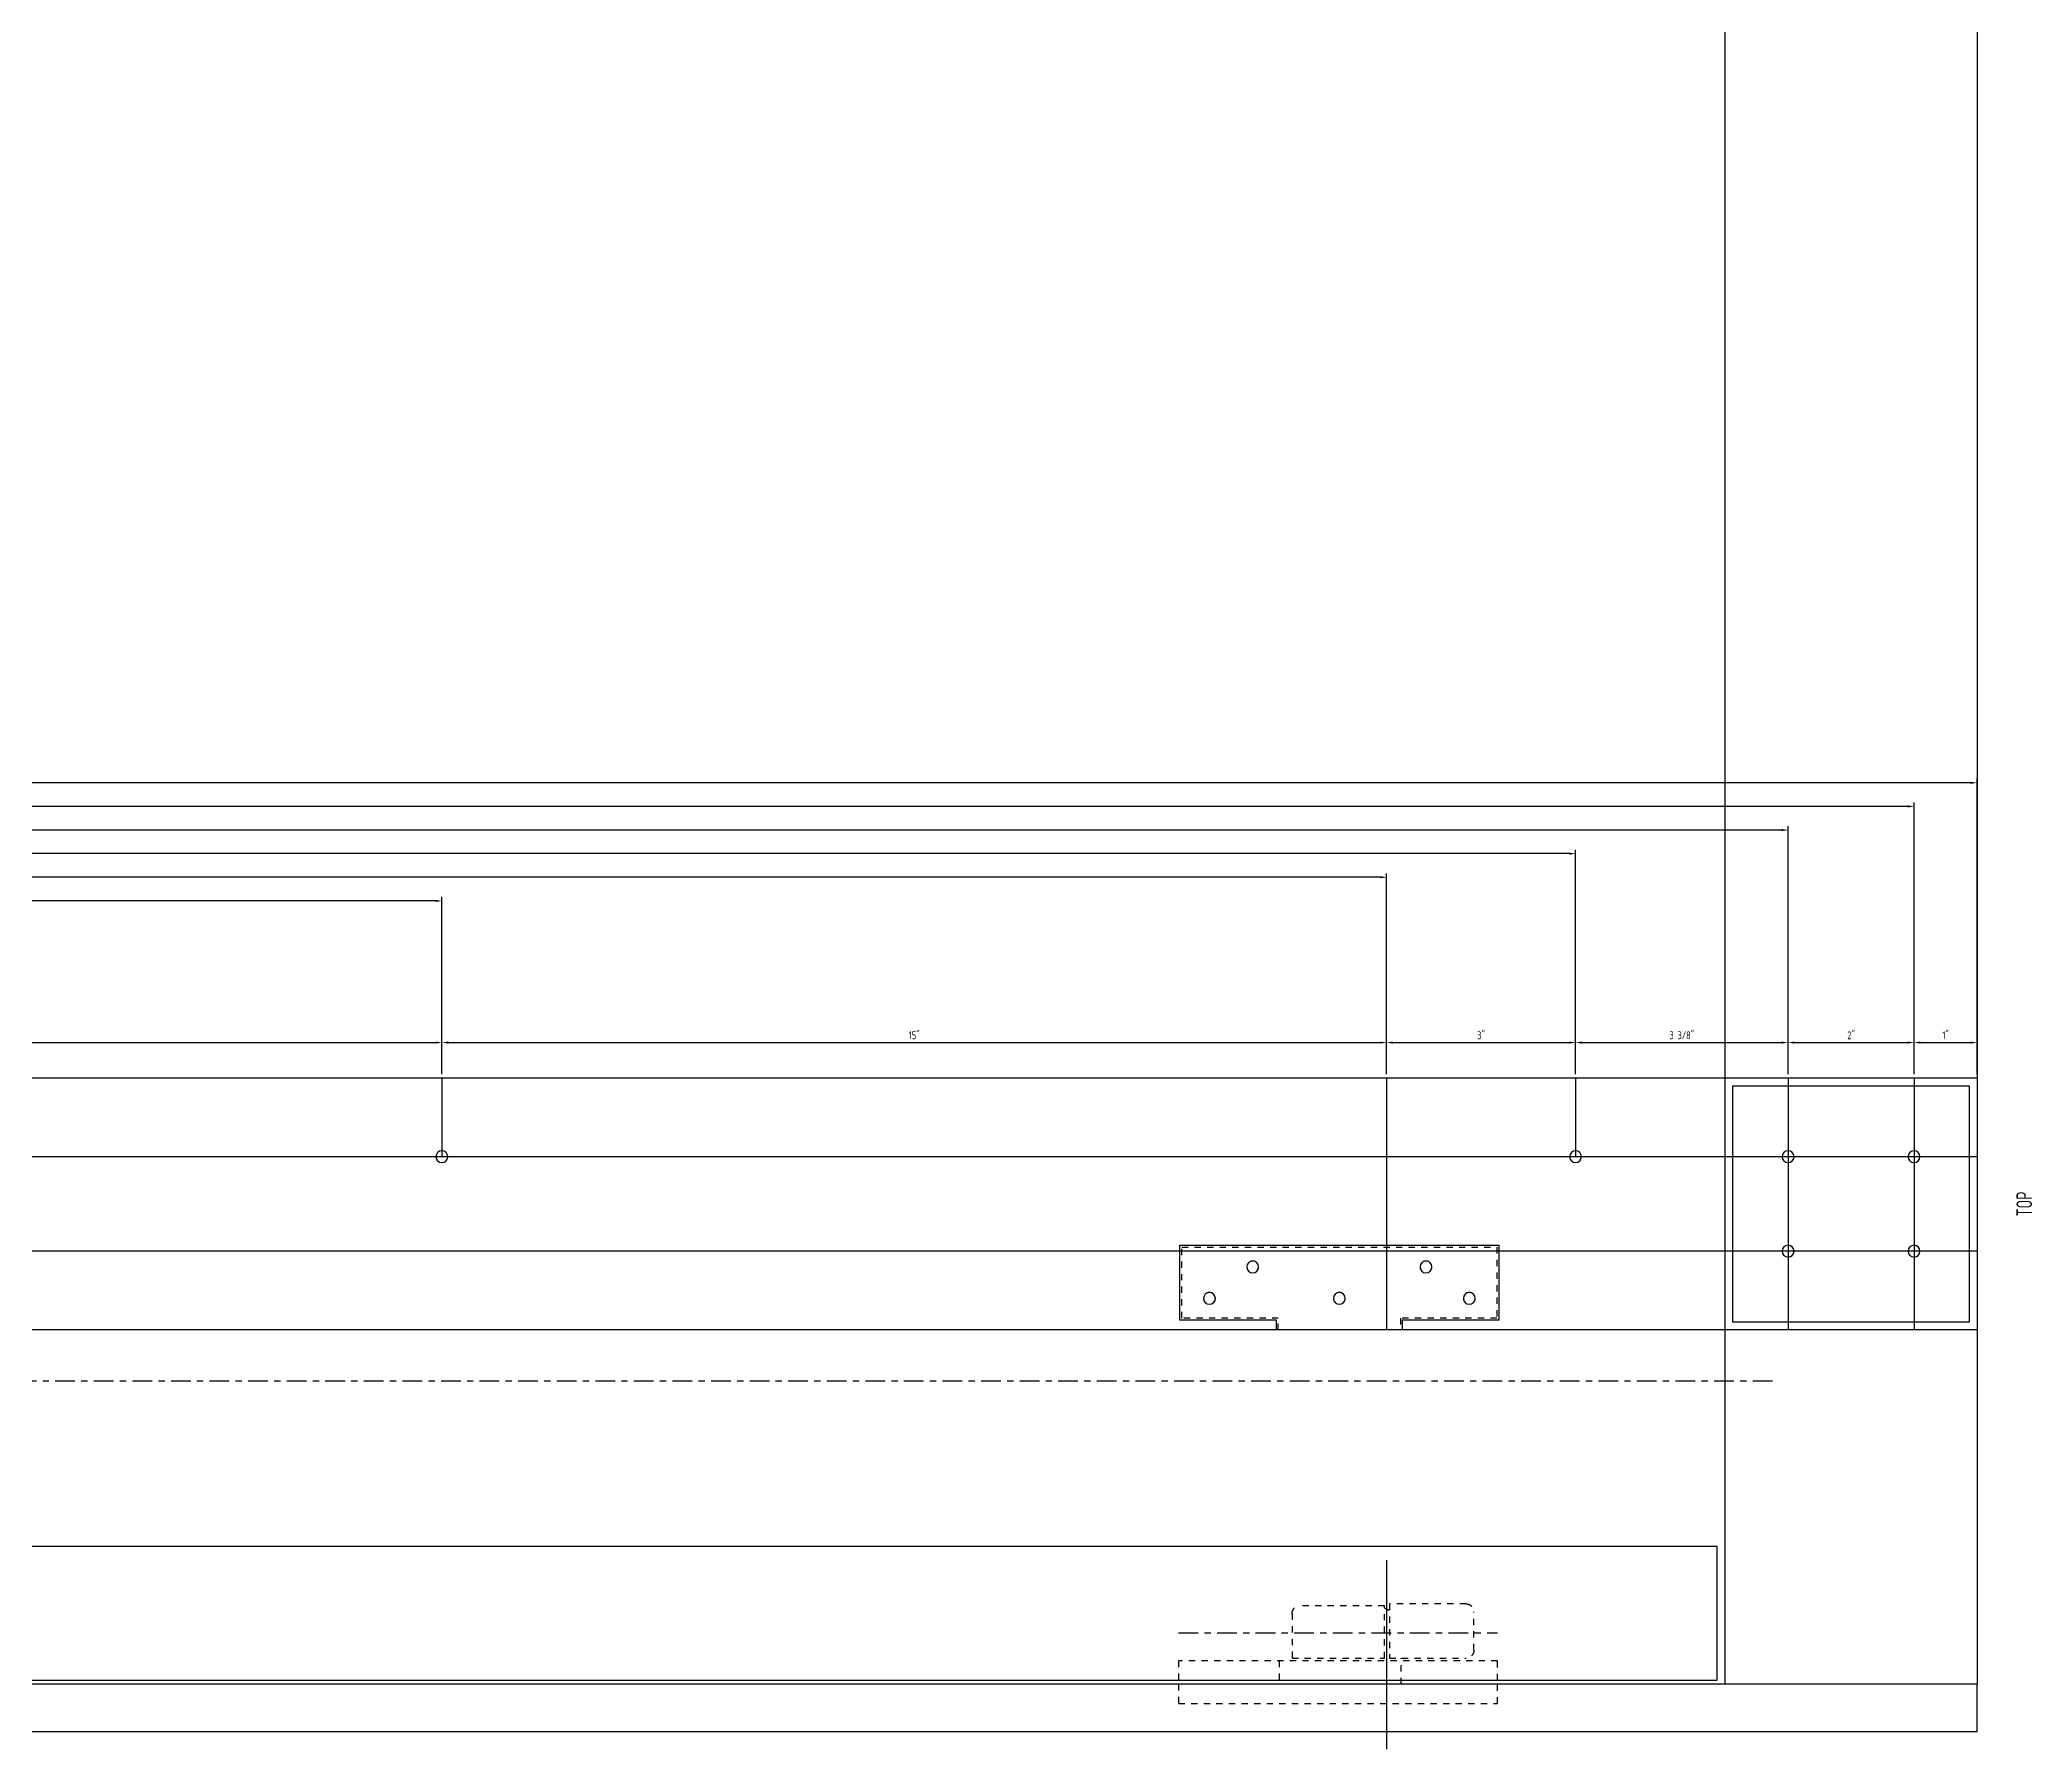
# Model space of a CAD drawing. Header units: inches. Extents: x -71 to 69, y 0 to 103.
# Drawn here: x -1.7 to 29.94, y 22.53 to 49.67 of the extents above; entities that cross this region are included whole.
import ezdxf

# ---------------------------------------------------------------- set-up
doc = ezdxf.new("R2010")
doc.units = ezdxf.units.IN
doc.header["$LTSCALE"] = 0.25
doc.header["$MEASUREMENT"] = 0
doc.linetypes.add('CENTER', pattern=[2, 1.25, -0.25, 0.25, -0.25])
doc.linetypes.add('HIDDEN', pattern=[0.375, 0.25, -0.125])
for name, color, linetype in [('01 - Ground Level Doors', 2, 'Continuous'), ('02 - Upper Level Windows', 7, 'Continuous'), ('DIM', 4, 'Continuous'), ('DOOR', 3, 'Continuous'), ('Frame', 2, 'Continuous'), ('Hardware', 30, 'HIDDEN'), ('TEXT', 4, 'Continuous')]:
    doc.layers.add(name, color=color, linetype=linetype)
doc.layers.add('02 - Upper Level Windows -0- Sill Anchor Holes', color=7, linetype='Continuous', plot=False)
doc.styles.get("Standard").update_dxf_attribs({"font": 'archstyl.shx', "width": 0.75})
doc.dimstyles.new('Engineering Standard', dxfattribs={"dimtxt": 0.125, "dimasz": 0.1, "dimexe": 0.0625, "dimexo": 0.0625, "dimgap": 0.045, "dimtad": 1, "dimdec": 6, "dimzin": 0, "dimdsep": 46, "dimlunit": 5, "dimtxsty": 'Standard', "dimcen": 0.09, "dimclrd": 256, "dimclre": 256, "dimclrt": 256, "dimazin": 0, "dimtfac": 1, "dimtdec": 6, "dimtmove": 2, "dimatfit": 2, "dimfxl": 1, "dimfrac": 2, "dimtolj": 1, "dimtzin": 0, "dimlwd": -1, "dimlwe": -1, "dimarcsym": 0})

# ---------------------------------------------------------------- blocks, each defined once
blk = doc.blocks.new('A$C1a80690b')
at = {"layer": '02 - Upper Level Windows', "color": 2}
for p, q in [((2, 96.875), (-2, 96.875)), ((2, 94.875), (-2, 94.875)), ((2, 91.5), (0.75, 91.5)), ((2, 73.5), (0.75, 73.5))]:
    blk.add_line(p, q, dxfattribs=at)
blk.add_lwpolyline([(-2, 0), (2, 0), (2, 97.875), (-2, 97.875)], close=True, dxfattribs=at)
at = {"layer": '02 - Upper Level Windows', "color": 1}
for points in [[(-2, 97.875), (-2, 93.875), (2, 93.875), (2, 97.875)], [(-1.875, 97.75), (-1.875, 94), (1.875, 94), (1.875, 97.75)]]:
    blk.add_lwpolyline(points, close=True, dxfattribs=at)
at = {"layer": '02 - Upper Level Windows', "color": 2}
blk.add_lwpolyline([(-2, 86.75), (-1.844, 86.75), (-1.844, 85.219), (-0.656, 85.219), (-0.656, 90.281), (-1.844, 90.281), (-1.844, 88.75), (-2, 88.75)], dxfattribs=at)
for centre in [(-0.75, 96.875), (0.75, 96.875), (-0.75, 94.875), (0.75, 94.875), (0.75, 91.5), (0.75, 73.5)]:
    blk.add_circle(centre, 0.0938, dxfattribs=at)
at = {"layer": '02 - Upper Level Windows -0- Sill Anchor Holes', "color": 6}
for p, q in [((-0.75, 97.875), (-0.75, 0)), ((0.75, 97.875), (0.75, 0))]:
    blk.add_line(p, q, dxfattribs=at)
at = {"layer": '02 - Upper Level Windows -0- Sill Anchor Holes', "color": 5}
blk.add_line((2, 88.5), (-2, 88.5), dxfattribs=at)
at = {"layer": 'Frame'}
for centre in [(-1.5, 89.813), (-1, 89.125), (-1.5, 87.75), (-1, 86.375), (-1.5, 85.688)]:
    blk.add_circle(centre, 0.0938, dxfattribs=at)
at = {"layer": 'Hardware', "linetype": 'CENTER'}
blk.add_line((-2.813, 94.625), (-2.813, 0), dxfattribs=at)
at = {"layer": 'Hardware', "linetype": 'HIDDEN'}
blk.add_lwpolyline([(-2, 86.781), (-1.813, 86.781), (-1.813, 85.25), (-0.688, 85.25), (-0.688, 90.25), (-1.813, 90.25), (-1.813, 88.719), (-2, 88.719)], dxfattribs=at)
for centre in [(-1.5, 89.813), (-1, 89.125), (-1.5, 87.75), (-1, 86.375), (-1.5, 85.688)]:
    blk.add_circle(centre, 0.0938, dxfattribs=at)
blk = doc.blocks.new('*D14')
at = {"layer": 'DefPoints', "color": 0, "transparency": 16777216}
for p in [(-68.812, 36), (-68.812, 33.187), (4.688, 33.187)]:
    blk.add_point(p, dxfattribs=at)
at = {"layer": 'DIM', "transparency": 16777216}
for p, q in [((-68.812, 33.25), (-68.812, 36.062)), ((4.688, 33.25), (4.688, 36.062)), ((4.588, 36), (-68.713, 36))]:
    blk.add_line(p, q, dxfattribs=at)
for points in [[(-68.713, 36.017), (-68.713, 35.983), (-68.812, 36)], [(4.588, 36.017), (4.588, 35.983), (4.688, 36)]]:
    blk.add_solid(points, dxfattribs=at)
at = {"layer": 'DIM', "transparency": 16777216, "insert": (-32.062, 36.116), "char_height": 0.125, "attachment_point": 5}
blk.add_mtext('\\A1;73 1/2"', dxfattribs=at)
blk = doc.blocks.new('*D20')
at = {"layer": 'DefPoints', "color": 0, "transparency": 16777216}
for p in [(4.688, 33.75), (-13.312, 33.187), (4.688, 33.187)]:
    blk.add_point(p, dxfattribs=at)
at = {"layer": 'DIM', "transparency": 16777216}
for p, q in [((-13.312, 33.25), (-13.312, 33.812)), ((-13.212, 33.75), (4.588, 33.75)), ((4.688, 33.25), (4.688, 33.812))]:
    blk.add_line(p, q, dxfattribs=at)
for points in [[(-13.212, 33.767), (-13.212, 33.733), (-13.312, 33.75)], [(4.588, 33.767), (4.588, 33.733), (4.688, 33.75)]]:
    blk.add_solid(points, dxfattribs=at)
at = {"layer": 'DIM', "transparency": 16777216, "insert": (-4.312, 33.866), "char_height": 0.125, "attachment_point": 5}
blk.add_mtext('\\A1;18"', dxfattribs=at)
blk = doc.blocks.new('*D21')
at = {"layer": 'DefPoints', "color": 0, "transparency": 16777216}
for p in [(19.688, 33.75), (4.688, 33.187), (19.688, 33.187)]:
    blk.add_point(p, dxfattribs=at)
at = {"layer": 'DIM', "transparency": 16777216}
for p, q in [((4.688, 33.25), (4.688, 33.812)), ((4.788, 33.75), (19.588, 33.75)), ((19.688, 33.25), (19.688, 33.812))]:
    blk.add_line(p, q, dxfattribs=at)
for points in [[(4.788, 33.767), (4.788, 33.733), (4.688, 33.75)], [(19.588, 33.767), (19.588, 33.733), (19.688, 33.75)]]:
    blk.add_solid(points, dxfattribs=at)
at = {"layer": 'DIM', "transparency": 16777216, "insert": (12.188, 33.866), "char_height": 0.125, "attachment_point": 5}
blk.add_mtext('\\A1;15"', dxfattribs=at)
blk = doc.blocks.new('*D22')
at = {"layer": 'DefPoints', "color": 0, "transparency": 16777216}
for p in [(22.688, 33.75), (19.688, 33.187), (22.688, 33.187)]:
    blk.add_point(p, dxfattribs=at)
at = {"layer": 'DIM', "transparency": 16777216}
for p, q in [((19.688, 33.25), (19.688, 33.812)), ((19.788, 33.75), (22.588, 33.75)), ((22.688, 33.25), (22.688, 33.812))]:
    blk.add_line(p, q, dxfattribs=at)
for points in [[(19.788, 33.767), (19.788, 33.733), (19.688, 33.75)], [(22.588, 33.767), (22.588, 33.733), (22.688, 33.75)]]:
    blk.add_solid(points, dxfattribs=at)
at = {"layer": 'DIM', "transparency": 16777216, "insert": (21.188, 33.866), "char_height": 0.125, "attachment_point": 5}
blk.add_mtext('\\A1;3"', dxfattribs=at)
blk = doc.blocks.new('*D23')
at = {"layer": 'DefPoints', "color": 0, "transparency": 16777216}
for p in [(26.063, 33.75), (22.688, 33.187), (26.063, 33.187)]:
    blk.add_point(p, dxfattribs=at)
at = {"layer": 'DIM', "transparency": 16777216}
for p, q in [((22.688, 33.25), (22.688, 33.812)), ((22.788, 33.75), (25.963, 33.75)), ((26.063, 33.25), (26.063, 33.812))]:
    blk.add_line(p, q, dxfattribs=at)
for points in [[(22.788, 33.767), (22.788, 33.733), (22.688, 33.75)], [(25.963, 33.767), (25.963, 33.733), (26.063, 33.75)]]:
    blk.add_solid(points, dxfattribs=at)
at = {"layer": 'DIM', "transparency": 16777216, "insert": (24.375, 33.866), "char_height": 0.125, "attachment_point": 5}
blk.add_mtext('\\A1;3 3/8"', dxfattribs=at)
blk = doc.blocks.new('*D24')
at = {"layer": 'DefPoints', "color": 0, "transparency": 16777216}
for p in [(28.063, 33.75), (26.063, 33.188), (28.063, 33.188)]:
    blk.add_point(p, dxfattribs=at)
at = {"layer": 'DIM', "transparency": 16777216}
for p, q in [((26.063, 33.25), (26.063, 33.812)), ((26.163, 33.75), (27.963, 33.75)), ((28.063, 33.25), (28.063, 33.812))]:
    blk.add_line(p, q, dxfattribs=at)
for points in [[(26.163, 33.767), (26.163, 33.733), (26.063, 33.75)], [(27.963, 33.767), (27.963, 33.733), (28.063, 33.75)]]:
    blk.add_solid(points, dxfattribs=at)
at = {"layer": 'DIM', "transparency": 16777216, "insert": (27.063, 33.866), "char_height": 0.125, "attachment_point": 5}
blk.add_mtext('\\A1;2"', dxfattribs=at)
blk = doc.blocks.new('*D25')
at = {"layer": 'DefPoints', "color": 0, "transparency": 16777216}
for p in [(29.063, 33.75), (28.063, 33.188), (29.063, 33.188)]:
    blk.add_point(p, dxfattribs=at)
at = {"layer": 'DIM', "transparency": 16777216}
for p, q in [((28.063, 33.25), (28.063, 33.812)), ((28.163, 33.75), (28.963, 33.75)), ((29.063, 33.25), (29.063, 33.812))]:
    blk.add_line(p, q, dxfattribs=at)
for points in [[(28.163, 33.767), (28.163, 33.733), (28.063, 33.75)], [(28.963, 33.767), (28.963, 33.733), (29.063, 33.75)]]:
    blk.add_solid(points, dxfattribs=at)
at = {"layer": 'DIM', "transparency": 16777216, "insert": (28.563, 33.866), "char_height": 0.125, "attachment_point": 5}
blk.add_mtext('\\A1;1"', dxfattribs=at)
blk = doc.blocks.new('*D26')
at = {"layer": 'DefPoints', "color": 0, "transparency": 16777216}
for p in [(-68.812, 36.375), (-68.812, 33.187), (19.688, 33.187)]:
    blk.add_point(p, dxfattribs=at)
at = {"layer": 'DIM', "transparency": 16777216}
for p, q in [((-68.812, 33.25), (-68.812, 36.437)), ((19.688, 33.25), (19.688, 36.437)), ((19.588, 36.375), (-68.713, 36.375))]:
    blk.add_line(p, q, dxfattribs=at)
for points in [[(-68.713, 36.392), (-68.713, 36.358), (-68.812, 36.375)], [(19.588, 36.392), (19.588, 36.358), (19.688, 36.375)]]:
    blk.add_solid(points, dxfattribs=at)
at = {"layer": 'DIM', "transparency": 16777216, "insert": (-24.562, 36.491), "char_height": 0.125, "attachment_point": 5}
blk.add_mtext('\\A1;88 1/2"', dxfattribs=at)
blk = doc.blocks.new('*D27')
at = {"layer": 'DefPoints', "color": 0, "transparency": 16777216}
for p in [(-68.812, 36.75), (-68.812, 33.187), (22.688, 33.187)]:
    blk.add_point(p, dxfattribs=at)
at = {"layer": 'DIM', "transparency": 16777216}
for p, q in [((-68.812, 33.25), (-68.812, 36.812)), ((22.588, 36.75), (-68.713, 36.75)), ((22.688, 33.25), (22.688, 36.812))]:
    blk.add_line(p, q, dxfattribs=at)
for points in [[(-68.713, 36.767), (-68.713, 36.733), (-68.812, 36.75)], [(22.588, 36.767), (22.588, 36.733), (22.688, 36.75)]]:
    blk.add_solid(points, dxfattribs=at)
at = {"layer": 'DIM', "transparency": 16777216, "insert": (-23.062, 36.866), "char_height": 0.125, "attachment_point": 5}
blk.add_mtext('\\A1;91 1/2"', dxfattribs=at)
blk = doc.blocks.new('*D28')
at = {"layer": 'DefPoints', "color": 0, "transparency": 16777216}
for p in [(-68.812, 37.125), (-68.812, 33.187), (26.063, 33.187)]:
    blk.add_point(p, dxfattribs=at)
at = {"layer": 'DIM', "transparency": 16777216}
for p, q in [((-68.812, 33.25), (-68.812, 37.187)), ((25.963, 37.125), (-68.713, 37.125)), ((26.063, 33.25), (26.063, 37.187))]:
    blk.add_line(p, q, dxfattribs=at)
for points in [[(-68.713, 37.142), (-68.713, 37.108), (-68.812, 37.125)], [(25.963, 37.142), (25.963, 37.108), (26.063, 37.125)]]:
    blk.add_solid(points, dxfattribs=at)
at = {"layer": 'DIM', "transparency": 16777216, "insert": (-21.375, 37.241), "char_height": 0.125, "attachment_point": 5}
blk.add_mtext('\\A1;94 7/8"', dxfattribs=at)
blk = doc.blocks.new('*D29')
at = {"layer": 'DefPoints', "color": 0, "transparency": 16777216}
for p in [(-68.812, 37.5), (-68.812, 33.187), (28.063, 33.187)]:
    blk.add_point(p, dxfattribs=at)
at = {"layer": 'DIM', "transparency": 16777216}
for p, q in [((-68.812, 33.25), (-68.812, 37.562)), ((27.963, 37.5), (-68.713, 37.5)), ((28.063, 33.25), (28.063, 37.562))]:
    blk.add_line(p, q, dxfattribs=at)
for points in [[(-68.713, 37.517), (-68.713, 37.483), (-68.812, 37.5)], [(27.963, 37.517), (27.963, 37.483), (28.063, 37.5)]]:
    blk.add_solid(points, dxfattribs=at)
at = {"layer": 'DIM', "transparency": 16777216, "insert": (-20.375, 37.616), "char_height": 0.125, "attachment_point": 5}
blk.add_mtext('\\A1;96 7/8"', dxfattribs=at)
blk = doc.blocks.new('*D30')
at = {"layer": 'DefPoints', "color": 0, "transparency": 16777216}
for p in [(-68.812, 37.875), (-68.812, 33.187), (29.063, 33.187)]:
    blk.add_point(p, dxfattribs=at)
at = {"layer": 'DIM', "transparency": 16777216}
for p, q in [((-68.812, 33.25), (-68.812, 37.937)), ((28.963, 37.875), (-68.713, 37.875)), ((29.063, 33.25), (29.063, 37.937))]:
    blk.add_line(p, q, dxfattribs=at)
for points in [[(-68.713, 37.892), (-68.713, 37.858), (-68.812, 37.875)], [(28.963, 37.892), (28.963, 37.858), (29.063, 37.875)]]:
    blk.add_solid(points, dxfattribs=at)
at = {"layer": 'DIM', "transparency": 16777216, "insert": (-19.875, 37.991), "char_height": 0.125, "attachment_point": 5}
blk.add_mtext('\\A1;97 7/8"', dxfattribs=at)
blk = doc.blocks.new('A$C32b2407b')
at = {"color": 30, "linetype": 'HIDDEN'}
for p, q in [((-0.813, 3.535), (-0.4, 3.535)), ((-0.445, 1.597), (-0.813, 1.597))]:
    blk.add_line(p, q, dxfattribs=at)
for points in [[(-0.813, 0), (-1.118, 0), (-1.118, 5.066), (-0.813, 5.066)], [(-0.445, 0), (-0.75, 0), (-0.75, 5.066), (-0.445, 5.066)]]:
    blk.add_lwpolyline(points, close=True, dxfattribs=at)
at = {"color": 2, "linetype": 'HIDDEN'}
for points in [[(0.336, 4.691, -0.414214), (0.461, 4.566), (0.461, 3.348), (-0.399, 3.348), (-0.399, 4.566, -0.414214), (-0.274, 4.691), (0.336, 4.691)], [(-0.399, 1.803), (-0.399, 3.268), (0.433, 3.268), (0.433, 1.928, -0.414214), (0.308, 1.803), (-0.4, 1.803)]]:
    blk.add_lwpolyline(points, format="xyb", dxfattribs=at)
blk.add_open_spline([(0.361, 3.35), (0.361, 3.35), (0.362, 3.286), (0.407, 3.268)], degree=3, dxfattribs=at)
at = {"layer": 'DIM', "color": 30, "linetype": 'CENTER', "lineweight": 25}
blk.add_lwpolyline([(0, 0), (0, 5.066)], dxfattribs=at)
blk = doc.blocks.new('A$C720d01c6')
at = {"layer": '01 - Ground Level Doors'}
for points in [[(25.9588658, 10.2960001), (25.9588658, 108.1710001), (26.7088658, 108.1710001), (26.7088658, 10.2960001)], [(26.7088658, 108.1710001), (26.7088658, 104.1710001), (101.4588658, 104.1710001), (101.4588658, 108.1710001)]]:
    blk.add_lwpolyline(points, close=True, dxfattribs=at)
at = {"layer": '02 - Upper Level Windows -0- Sill Anchor Holes', "color": 5}
blk.add_line((28.6762121, 98.7960001), (25.6762121, 98.7960001), dxfattribs=at)
at = {"layer": 'DOOR', "color": 1}
blk.add_lwpolyline([(26.7713658, 10.9835001), (26.7713658, 104.0460001), (28.8963658, 104.0460001), (28.8963658, 10.9835001)], close=True, dxfattribs=at)
blk.add_blockref('A$C32b2407b', (27.5213658, 95.4923602))

msp = doc.modelspace()

# ---------------------------------------------------------------- block references
at = {"xscale": -1, "rotation": 270}
for name, p in [('A$C720d01c6', (-79.1085001, -3.1463658)), ('A$C1a80690b', (-68.8125, 31.1875))]:
    msp.add_blockref(name, p, dxfattribs=at)

# ---------------------------------------------------------------- texts
at = {"layer": 'TEXT', "color": 1, "insert": (29.8125, 31.1875), "char_height": 0.25, "attachment_point": 5, "rotation": 90}
msp.add_mtext('TOP', dxfattribs=at)

# ---------------------------------------------------------------- dimensions: what is measured, and where the dimension line sits
at = {"layer": 'DIM'}
for base, p1, p2, picture, middle in [((-68.8125, 37.875), (29.0625, 33.1875), (-68.8125, 33.1875), '*D30', (-19.875, 37.9908333)), ((-68.8125, 37.5), (28.0625, 33.1875), (-68.8125, 33.1875), '*D29', (-20.375, 37.6158333)), ((-68.8125, 37.125), (26.0625, 33.1875), (-68.8125, 33.1875), '*D28', (-21.375, 37.2408333)), ((-68.8125, 36.75), (22.6875, 33.1875), (-68.8125, 33.1875), '*D27', (-23.0625, 36.8658333)), ((-68.8125, 36.375), (19.6875, 33.1875), (-68.8125, 33.1875), '*D26', (-24.5625, 36.4908333)), ((-68.8125, 36), (4.6875, 33.1875), (-68.8125, 33.1875), '*D14', (-32.0625, 36.1158333)), ((4.6875, 33.75), (-13.3125, 33.1875), (4.6875, 33.1875), '*D20', (-4.3125, 33.8658333)), ((19.6875, 33.75), (4.6875, 33.1875), (19.6875, 33.1875), '*D21', (12.1875, 33.8658333)), ((22.6875, 33.75), (19.6875, 33.1875), (22.6875, 33.1875), '*D22', (21.1875, 33.8658333)), ((26.0625, 33.75), (22.6875, 33.1875), (26.0625, 33.1875), '*D23', (24.375, 33.8658333)), ((28.0625, 33.75), (26.0625, 33.1875), (28.0625, 33.1875), '*D24', (27.0625, 33.8658333)), ((29.0625, 33.75), (28.0625, 33.1875), (29.0625, 33.1875), '*D25', (28.5625, 33.8658333))]:
    dim = msp.add_linear_dim(base=base, p1=p1, p2=p2, angle=180, dimstyle='Engineering Standard', override={"dimpost": '"'}, dxfattribs=at)
    dim.commit()
    dim.dimension.update_dxf_attribs({"geometry": picture, "text_midpoint": middle})

doc.saveas('drawing.dxf')
